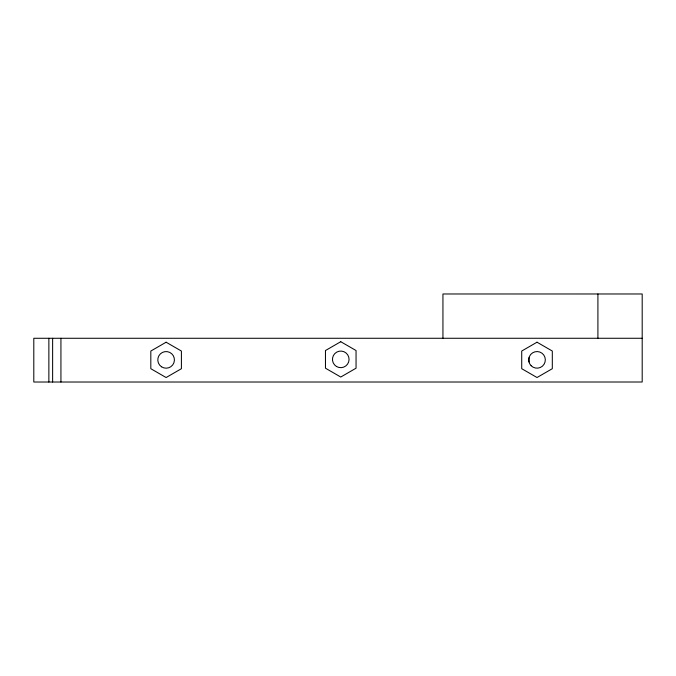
<?xml version="1.0" encoding="UTF-8"?>
<svg xmlns="http://www.w3.org/2000/svg" width="676" height="676" viewBox="0 0 676 676"><rect width="100%" height="100%" fill="white"/><g stroke="black" fill="none" stroke-linecap="round" stroke-linejoin="round"><path stroke-width="1.01" d="M528.995 357.714L528.995 362.015M642.2 338.27L33.8 338.279L33.8 382.024L642.2 382.008L642.192 293.975L442.941 293.984L442.941 338.279M597.914 293.984L597.914 338.27M60.933 338.287L60.933 382.024M52.627 338.287L52.627 382.024M48.866 338.296L48.866 382.024M166.11 342.217L150.816 351.047L150.816 368.707L166.11 377.538L181.405 368.707L181.405 351.047L166.11 342.217M340.755 341.71L325.46 350.54L325.469 368.2L340.763 377.031L356.058 368.192L356.049 350.531L340.755 341.71M537.014 342.208L521.72 351.038L521.72 368.69L537.014 377.521L552.309 368.69L552.309 351.03L537.014 342.208M531.142 365.733A8.306 8.306 0 0 0 545.042 362.015A8.306 8.306 0 0 0 534.868 351.841A8.306 8.306 0 0 0 531.142 365.733M161.488 366.781A8.306 8.306 0 0 0 174.4 360.426A8.306 8.306 0 0 0 162.443 352.424A8.306 8.306 0 0 0 161.488 366.781M336.445 366.46A8.306 8.306 0 0 0 349.061 359.556A8.306 8.306 0 0 0 336.775 352.086A8.306 8.306 0 0 0 336.445 366.46"/></g></svg>
